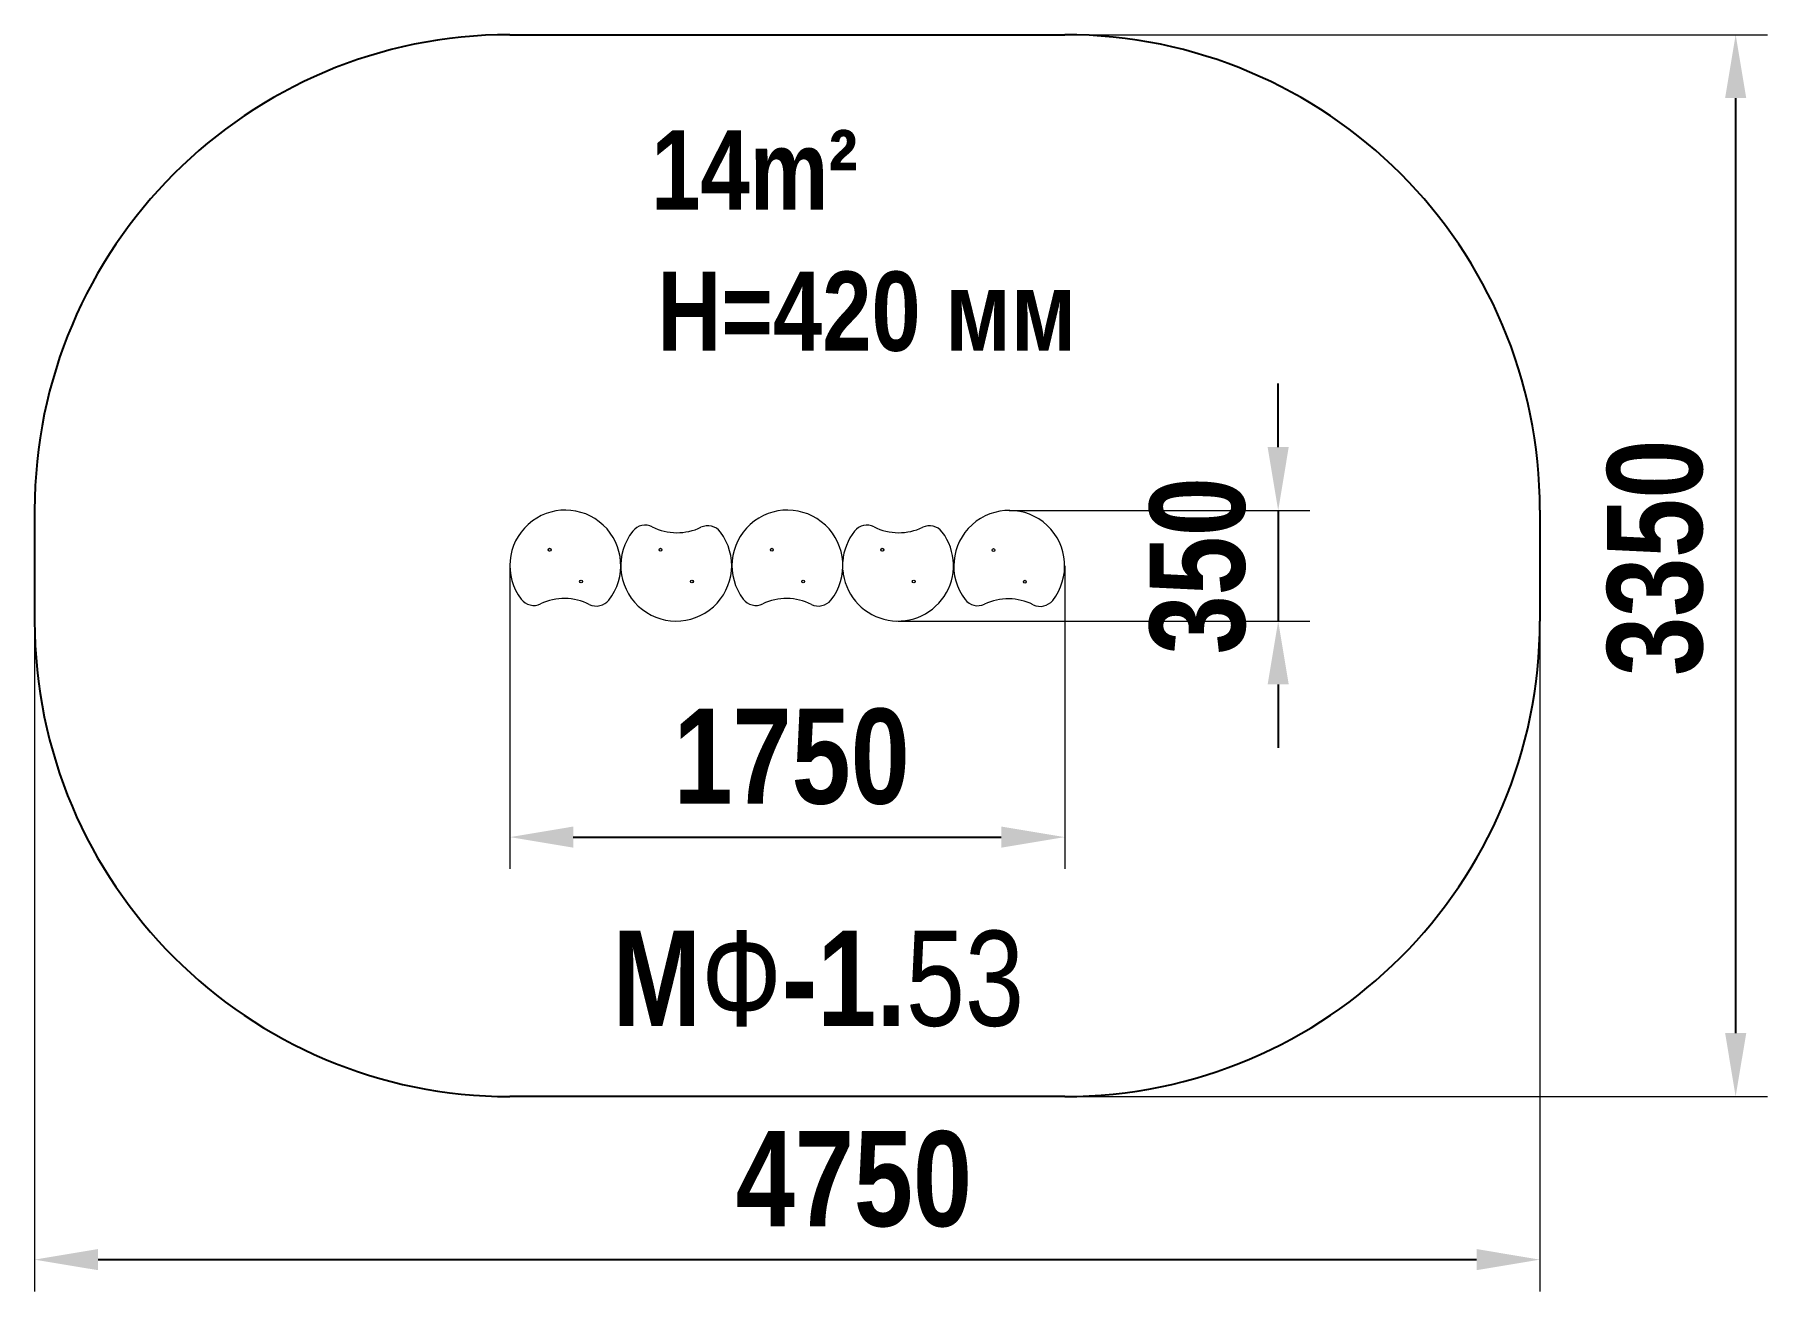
# Model space of a CAD drawing. Header units: millimetres. Extents: x 2368 to 7837, y -2441 to 1523.
import ezdxf

# ---------------------------------------------------------------- set-up
doc = ezdxf.new("R2010")
doc.units = ezdxf.units.MM
for name, color, linetype in [('DIKOM_АРТИКУЛ', 7, 'Continuous'), ('DIKOM_ЗОНА', 90, 'Continuous'), ('DIKOM_ОБЪЕКТ', 7, 'Continuous'), ('DIKOM_РАЗМЕР_ЗОНА', 7, 'Continuous'), ('DIKOM_РАЗМЕР_ОБЪЕКТА', 7, 'Continuous')]:
    doc.layers.add(name, color=color, linetype=linetype)
doc.styles.add('style1', font='arialbd.ttf', dxfattribs={"width": 0.8})
doc.dimstyles.new('1-50', dxfattribs={"dimtxt": 300, "dimasz": 200, "dimexe": 100, "dimexo": 0, "dimgap": 100, "dimtad": 1, "dimtxsty": 'style1', "dimcen": 200, "dimclrd": 7, "dimclre": 7, "dimclrt": 7, "dimadec": 1, "dimazin": 2, "dimtfac": 1, "dimtmove": 0, "dimatfit": 2, "dimfxl": 0, "dimlwd": 25, "dimlwe": 18, "dimarcsym": 0})

# ---------------------------------------------------------------- blocks, each defined once
blk = doc.blocks.new('*D8')
at = {"layer": 'Defpoints', "color": 0, "transparency": 16777216}
for p in [(3868.2, -151.7), (5619.2, -152.7), (5619.2, -1008.3)]:
    blk.add_point(p, dxfattribs=at)
at = {"layer": 'DIKOM_РАЗМЕР_ОБЪЕКТА', "color": 7, "lineweight": 18, "transparency": 16777216}
for p, q in [((3868.2, -151.7), (3868.2, -1108.3)), ((5619.2, -152.7), (5619.2, -1108.3))]:
    blk.add_line(p, q, dxfattribs=at)
at = {"layer": 'DIKOM_РАЗМЕР_ОБЪЕКТА', "color": 7, "lineweight": 25, "transparency": 16777216}
blk.add_line((4068.2, -1008.3), (5419.2, -1008.3), dxfattribs=at)
at = {"layer": 'DIKOM_РАЗМЕР_ОБЪЕКТА', "color": 7, "transparency": 16777216}
for points in [[(4068.2, -974.9), (4068.2, -1041.6), (3868.2, -1008.3)], [(5419.2, -974.9), (5419.2, -1041.6), (5619.2, -1008.3)]]:
    blk.add_solid(points, dxfattribs=at)
at = {"layer": 'DIKOM_РАЗМЕР_ОБЪЕКТА', "color": 7, "transparency": 16777216, "insert": (4757.4, -755.1), "char_height": 300, "attachment_point": 5, "style": 'style1'}
blk.add_mtext('1750', dxfattribs=at)
blk = doc.blocks.new('*D9')
at = {"layer": 'Defpoints', "color": 0, "transparency": 16777216}
for p in [(2368.2, -152.7), (7119.2, -151.7), (7119.2, -2341.3)]:
    blk.add_point(p, dxfattribs=at)
at = {"layer": 'DIKOM_РАЗМЕР_ЗОНА', "color": 7, "lineweight": 18, "transparency": 16777216}
for p, q in [((2368.2, -152.7), (2368.2, -2441.3)), ((7119.2, -151.7), (7119.2, -2441.3))]:
    blk.add_line(p, q, dxfattribs=at)
at = {"layer": 'DIKOM_РАЗМЕР_ЗОНА', "color": 7, "lineweight": 25, "transparency": 16777216}
blk.add_line((2568.2, -2341.3), (6919.2, -2341.3), dxfattribs=at)
at = {"layer": 'DIKOM_РАЗМЕР_ЗОНА', "color": 7, "transparency": 16777216}
for points in [[(2568.2, -2307.9), (2568.2, -2374.6), (2368.2, -2341.3)], [(6919.2, -2307.9), (6919.2, -2374.6), (7119.2, -2341.3)]]:
    blk.add_solid(points, dxfattribs=at)
at = {"layer": 'DIKOM_РАЗМЕР_ЗОНА', "color": 7, "transparency": 16777216, "insert": (4954, -2088.1), "char_height": 300, "attachment_point": 5, "style": 'style1'}
blk.add_mtext('4750', dxfattribs=at)
blk = doc.blocks.new('*D10')
at = {"layer": 'Defpoints', "color": 0, "transparency": 16777216}
for p in [(5445.9, 1523.3), (5445.9, -1826.6), (7737, -1826.6)]:
    blk.add_point(p, dxfattribs=at)
at = {"layer": 'DIKOM_РАЗМЕР_ЗОНА', "color": 7, "lineweight": 18, "transparency": 16777216}
for p, q in [((5445.9, 1523.3), (7837, 1523.3)), ((5445.9, -1826.6), (7837, -1826.6))]:
    blk.add_line(p, q, dxfattribs=at)
at = {"layer": 'DIKOM_РАЗМЕР_ЗОНА', "color": 7, "lineweight": 25, "transparency": 16777216}
blk.add_line((7737, 1323.3), (7737, -1626.6), dxfattribs=at)
at = {"layer": 'DIKOM_РАЗМЕР_ЗОНА', "color": 7, "transparency": 16777216}
for points in [[(7703.7, 1323.3), (7770.4, 1323.3), (7737, 1523.3)], [(7703.7, -1626.6), (7770.4, -1626.6), (7737, -1826.6)]]:
    blk.add_solid(points, dxfattribs=at)
at = {"layer": 'DIKOM_РАЗМЕР_ЗОНА', "color": 7, "transparency": 16777216, "insert": (7483.8, -126.8), "char_height": 300, "attachment_point": 5, "rotation": 90, "style": 'style1'}
blk.add_mtext('3350', dxfattribs=at)
blk = doc.blocks.new('*D11')
at = {"layer": 'Defpoints', "color": 0, "transparency": 16777216}
for p in [(5444.2, 22.3), (5093.2, -326.7), (6293.1, -326.7)]:
    blk.add_point(p, dxfattribs=at)
at = {"layer": 'DIKOM_РАЗМЕР_ОБЪЕКТА', "color": 7, "lineweight": 25, "transparency": 16777216}
for p, q in [((6293.1, 222.3), (6293.1, 422.3)), ((6293.1, 22.3), (6293.1, -326.7)), ((6293.1, -526.7), (6293.1, -726.7))]:
    blk.add_line(p, q, dxfattribs=at)
at = {"layer": 'DIKOM_РАЗМЕР_ОБЪЕКТА', "color": 7, "lineweight": 18, "transparency": 16777216}
for p, q in [((5444.2, 22.3), (6393.1, 22.3)), ((5093.2, -326.7), (6393.1, -326.7))]:
    blk.add_line(p, q, dxfattribs=at)
at = {"layer": 'DIKOM_РАЗМЕР_ОБЪЕКТА', "color": 7, "transparency": 16777216}
for points in [[(6259.8, 222.3), (6326.4, 222.3), (6293.1, 22.3)], [(6259.8, -526.7), (6326.4, -526.7), (6293.1, -326.7)]]:
    blk.add_solid(points, dxfattribs=at)
at = {"layer": 'DIKOM_РАЗМЕР_ОБЪЕКТА', "color": 7, "transparency": 16777216, "insert": (6039.9, -152.2), "char_height": 300, "attachment_point": 5, "rotation": 90, "style": 'style1'}
blk.add_mtext('350', dxfattribs=at)

msp = doc.modelspace()

# ---------------------------------------------------------------- linework, layer by layer
at = {"layer": 'DIKOM_ЗОНА', "color": 3}
for p, q in [((3868.183, 1523.345), (5619.183, 1523.345)), ((2368.183, 23.345), (2368.183, -326.646)), ((7119.183, 23.345), (7119.183, -326.646)), ((5619.183, -1826.646), (3868.183, -1826.646))]:
    msp.add_line(p, q, dxfattribs=at)
for centre, start, end in [((3868.183, 23.345), 90, 180), ((5619.183, 23.345), 0, 90), ((3868.183, -326.646), 180, 270), ((5619.183, -326.646), 270, 0)]:
    msp.add_arc(centre, 1500, start, end, dxfattribs=at)
at = {"layer": 'DIKOM_ОБЪЕКТ', "color": 7, "lineweight": 15}
for p, q in [((4217.837, -162.655), (4218.529, -162.655)), ((4217.897, -141.655), (4218.469, -141.655)), ((4567.837, -162.655), (4568.683, -162.655)), ((4567.897, -141.655), (4568.683, -141.655)), ((4568.683, -162.655), (4568.683, -141.655)), ((4568.683, -141.655), (4569.469, -141.655)), ((4568.683, -162.655), (4569.529, -162.655)), ((5267.837, -162.655), (5268.683, -162.655)), ((5267.897, -141.655), (5268.683, -141.655)), ((5268.683, -162.655), (5268.683, -141.655)), ((5269.529, -141.655), (5268.683, -141.655)), ((5269.469, -162.655), (5268.683, -162.655))]:
    msp.add_line(p, q, dxfattribs=at)
for centre, radius in [((3993.683, -101.655), 4.5), ((3993.683, -101.655), 4.5), ((3993.683, -101.655), 4.4), ((4343.683, -101.655), 4.5), ((4343.683, -101.655), 4.4), ((4694.683, -101.655), 4.5), ((4694.683, -101.655), 4.4), ((5043.683, -101.655), 4.5), ((5043.683, -101.655), 4.4), ((5394.683, -102.655), 4.5), ((5394.683, -102.655), 4.4), ((4092.683, -201.655), 4.5), ((4092.683, -201.655), 4.5), ((4092.683, -201.655), 4.4), ((4442.683, -201.655), 4.5), ((4442.683, -201.655), 4.4), ((4793.683, -201.655), 4.5), ((4793.683, -201.655), 4.4), ((5142.683, -201.655), 4.5), ((5142.683, -201.655), 4.4), ((5493.683, -202.655), 4.5), ((5493.683, -202.655), 4.4)]:
    msp.add_circle(centre, radius, dxfattribs=at)
for centre, radius, start, end in [((4043.183, -151.655), 175, 321.619204, 217.229132), ((4744.183, -151.655), 175, 321.619204, 217.229132), ((5444.183, -152.655), 175, 321.619204, 217.229132), ((4393.183, -151.655), 175, 141.619204, 37.229132), ((4295.195, -74.044), 50, 63.387548, 141.619204), ((4395.985, 127.119), 175, 243.387548, 295.460787), ((4492.711, -76.029), 50, 37.229132, 115.460787), ((5093.183, -151.655), 175, 141.619204, 175.667814), ((5093.183, -151.655), 175, 184.332186, 37.229132), ((4995.195, -74.044), 50, 63.387548, 141.619204), ((5095.985, 127.119), 175, 243.387548, 295.460787), ((5192.711, -76.029), 50, 37.229132, 115.460787), ((3943.655, -227.28), 50, 217.229132, 295.460787), ((4040.381, -430.428), 175, 63.387548, 115.460787), ((4141.17, -229.266), 50, 243.387548, 321.619204), ((4644.655, -227.28), 50, 217.229132, 295.460787), ((4741.381, -430.428), 175, 63.387548, 115.460787), ((4842.17, -229.266), 50, 243.387548, 321.619204), ((5344.655, -228.28), 50, 217.229132, 295.460787), ((5441.381, -431.428), 175, 63.387548, 115.460787), ((5542.17, -230.266), 50, 243.387548, 321.619204)]:
    msp.add_arc(centre, radius, start, end, dxfattribs=at)

# ---------------------------------------------------------------- texts
at = {"layer": 'DIKOM_АРТИКУЛ', "insert": (4192.697, -1303.772), "char_height": 300, "width": 1373.12348, "attachment_point": 1, "style": 'style1'}
msp.add_mtext('M{\\fArial|b0|i0|c204|p34;Ф}-1.{\\fArial|b0|i0|c204|p34;53}', dxfattribs=at)
at = {"layer": 'DIKOM_РАЗМЕР_ОБЪЕКТА', "char_height": 250, "attachment_point": 1, "style": 'style1'}
for s, insert, width in [('14m²', (4314.197, 1221.751), 812.38483), ('H=420 мм', (4333.697, 775.939), 1563.80083)]:
    msp.add_mtext(s, dxfattribs=dict(at, insert=insert, width=width))

# ---------------------------------------------------------------- dimensions: what is measured, and where the dimension line sits
at = {"layer": 'DIKOM_РАЗМЕР_ЗОНА'}
dim = msp.add_linear_dim(base=(7737.02, -1826.646), p1=(5445.942, 1523.345), p2=(5445.942, -1826.646), angle=90, text='3350', dimstyle='1-50', dxfattribs=at)
dim.commit()
dim.dimension.update_dxf_attribs({"geometry": '*D10', "text_midpoint": (7737.02, -126.813), "dimtype": 160})
dim = msp.add_linear_dim(base=(7119.183, -2341.272), p1=(2368.183, -152.664), p2=(7119.183, -151.65), text='4750', dimstyle='1-50', dxfattribs=at)
dim.commit()
dim.dimension.update_dxf_attribs({"geometry": '*D9', "text_midpoint": (4954.03, -2341.272), "dimtype": 160})
at = {"layer": 'DIKOM_РАЗМЕР_ОБЪЕКТА'}
dim = msp.add_linear_dim(base=(6293.089, -326.655), p1=(5444.183, 22.345), p2=(5093.183, -326.655), angle=90, text='350', dimstyle='1-50', dxfattribs=at)
dim.commit()
dim.dimension.update_dxf_attribs({"geometry": '*D11', "text_midpoint": (6293.089, -152.155), "dimtype": 160})
dim = msp.add_linear_dim(base=(5619.183, -1008.254), p1=(3868.183, -151.655), p2=(5619.183, -152.655), text='1750', dimstyle='1-50', dxfattribs=at)
dim.commit()
dim.dimension.update_dxf_attribs({"geometry": '*D8', "text_midpoint": (4757.386, -1008.254), "dimtype": 160})

doc.saveas('drawing.dxf')
